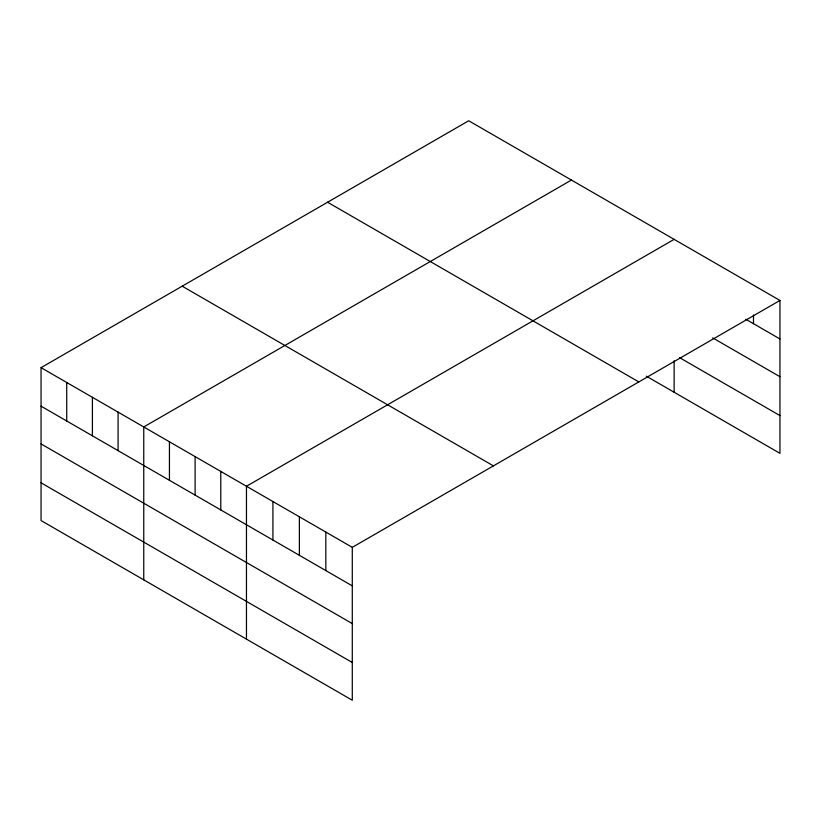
<?xml version="1.0" encoding="UTF-8"?>
<svg xmlns="http://www.w3.org/2000/svg" width="821" height="821" viewBox="0 0 821 821"><rect width="100%" height="100%" fill="white"/><g stroke="black" fill="none" stroke-linecap="round" stroke-linejoin="round"><path stroke-width="1.23" d="M41.05 367.664L352.291 547.35L352.291 700.241L41.05 520.555L41.05 367.664L468.709 120.759L779.95 300.445L779.95 453.336L646.312 376.182M571.416 180.056L143.757 426.961L143.757 579.852M674.133 239.352L246.464 486.258L246.464 639.149M352.291 547.35L779.95 300.445M745.776 319.225L779.95 338.96M712.71 337.883L779.95 376.706M679.644 357.679L779.95 415.59M327.579 202.233L638.82 381.929M182.18 286.18L493.421 465.876M41.05 406.169L352.291 585.866M41.05 443.915L352.291 623.611M41.05 482.81L352.291 662.496M753.493 314.987L753.493 323.679M674.133 360.788L674.133 392.243M325.834 532.08L325.834 570.595M299.378 516.809L299.378 555.314M272.921 501.528L272.921 540.044M220.787 471.439L220.787 509.944M195.111 456.609L195.111 495.125M169.434 441.79L169.434 480.295M118.08 412.132L118.08 450.647M92.404 397.313L92.404 435.818M66.727 382.483L66.727 420.999"/></g></svg>
